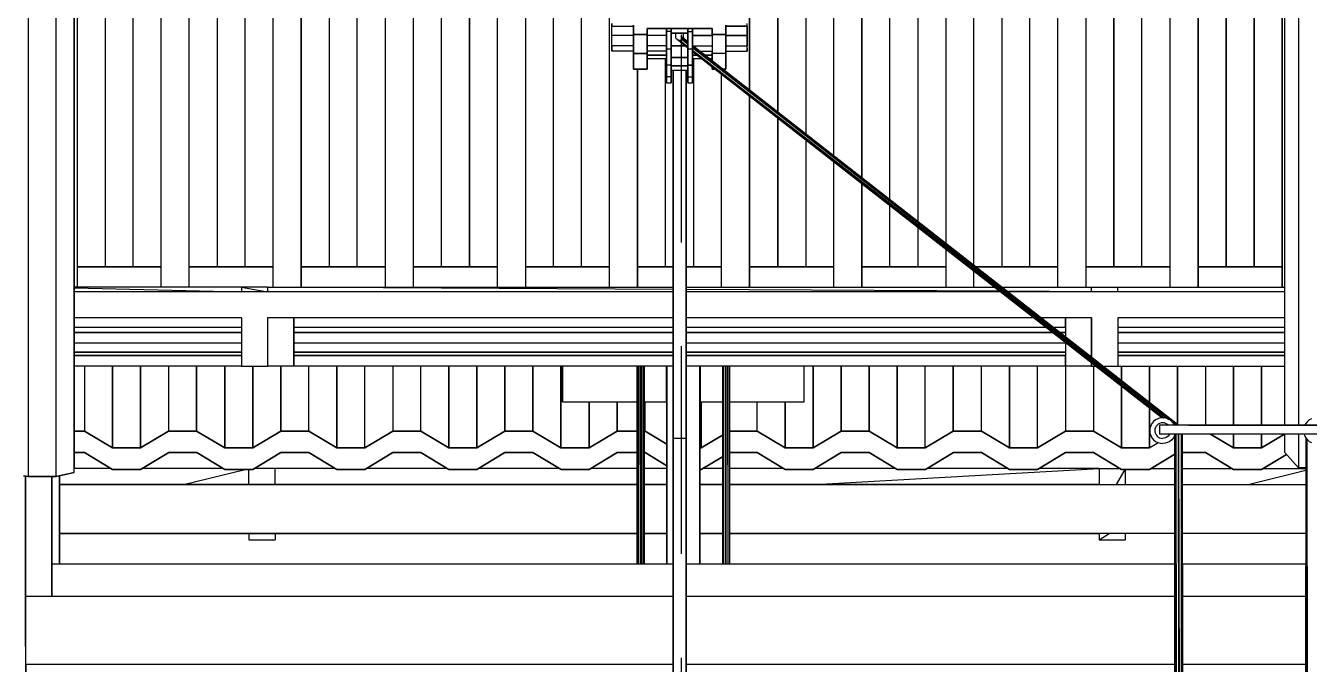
# Model space of a CAD drawing. Extents: x -43 to 90, y 6 to 81.
# Drawn here: x 13.152 to 17.078, y 19.711 to 21.664 of the extents above; entities that cross this region are included whole.
import ezdxf

# ---------------------------------------------------------------- set-up
doc = ezdxf.new("R2010")
doc.units = 0
doc.header["$LTSCALE"] = 0.1
doc.header["$MEASUREMENT"] = 0
doc.linetypes.add('HIDDEN', pattern=[9.525, 6.35, -3.175])
doc.layers.add('cobertura nova', color=4, linetype='CONTINUOUS')
doc.layers.add('hachures cobertura', color=252, linetype='CONTINUOUS')

msp = doc.modelspace()

# ---------------------------------------------------------------- linework, layer by layer
at = {"layer": 'cobertura nova'}
for p, q in [((13.3004, 20.3122), (13.3004, 28.201)), ((13.3004, 28.201), (13.3004, 20.3122)), ((13.3002, 20.2971), (13.3003, 28.1859)), ((17.0015, 24.0776), (17.0015, 20.442)), ((17.045, 24.0292), (17.0449, 20.442)), ((16.9945, 23.3984), (16.9945, 20.8641)), ((14.9449, 21.6621), (14.9449, 21.6707)), ((14.9449, 21.6545), (14.9449, 21.6707)), ((14.9449, 21.6707), (14.9449, 21.6621)), ((14.9449, 21.6337), (14.9449, 21.6621)), ((14.9449, 21.6621), (15.0103, 21.6621)), ((14.9449, 21.6545), (14.9449, 21.6545)), ((14.9449, 21.6229), (14.9449, 21.6545)), ((14.9449, 21.6022), (14.9449, 21.6337)), ((15.0103, 21.6337), (14.9449, 21.6337)), ((15.0103, 21.6654), (15.0103, 21.6554)), ((15.0103, 21.6551), (15.0103, 21.6654)), ((15.0103, 21.6554), (15.0103, 21.637)), ((15.0103, 21.6367), (15.0103, 21.6551)), ((15.0103, 21.637), (15.0521, 21.637)), ((15.0521, 21.6367), (15.0103, 21.6367)), ((15.0103, 21.6367), (15.0103, 21.5788)), ((15.0103, 21.5788), (15.0103, 21.6367)), ((15.0521, 21.6554), (15.1319, 21.6554)), ((15.0521, 21.6551), (15.0521, 21.6554)), ((15.0521, 21.6551), (15.0521, 21.6367)), ((15.0521, 21.637), (15.0521, 21.6551)), ((15.1319, 21.6551), (15.0521, 21.6551)), ((15.0521, 21.6367), (15.0521, 21.5788)), ((15.0521, 21.5788), (15.0521, 21.6367)), ((15.1115, 21.6337), (15.0521, 21.6337)), ((15.1115, 21.6337), (15.1115, 21.6551)), ((15.1115, 21.6551), (15.1115, 21.6461)), ((15.1115, 21.6551), (15.1115, 21.6106)), ((15.1115, 21.6461), (15.1115, 21.6551)), ((15.1259, 21.6461), (15.1115, 21.6461)), ((15.1115, 21.6461), (15.1115, 21.5918)), ((15.1115, 21.5918), (15.1115, 21.6461)), ((15.1115, 21.6022), (15.1115, 21.6337)), ((15.1259, 21.6551), (15.1259, 21.6461)), ((15.1259, 21.6461), (15.1259, 21.6551)), ((15.1259, 21.6461), (15.1259, 21.5918)), ((15.1259, 21.5918), (15.1259, 21.6461)), ((15.1771, 21.6412), (15.1259, 21.6412)), ((15.1259, 21.6412), (15.1771, 21.6412)), ((15.1319, 21.6554), (15.1715, 21.6554)), ((15.1715, 21.6551), (15.1319, 21.6551)), ((15.1406, 21.6253), (15.1406, 21.6412)), ((15.1623, 21.6412), (15.163, 21.6268)), ((15.1631, 21.6412), (15.1631, 21.6268)), ((15.1715, 21.6554), (15.2513, 21.6554)), ((15.2513, 21.6551), (15.1715, 21.6551)), ((15.1771, 21.6551), (15.1771, 21.6461)), ((15.1771, 21.6461), (15.1771, 21.6551)), ((15.1771, 21.6461), (15.1915, 21.6461)), ((15.1771, 21.6461), (15.1771, 21.5918)), ((15.1771, 21.5918), (15.1771, 21.6461)), ((15.1771, 21.6158), (15.1771, 21.6412)), ((15.1915, 21.6461), (15.1915, 21.6551)), ((15.1915, 21.6551), (15.1915, 21.6461)), ((15.1915, 21.5918), (15.1915, 21.6461)), ((15.1915, 21.6461), (15.1915, 21.5918)), ((15.1915, 21.6337), (15.2513, 21.6337)), ((15.2513, 21.6337), (15.1915, 21.6337)), ((15.2513, 21.6551), (15.2513, 21.6554)), ((15.2513, 21.6551), (15.2513, 21.637)), ((15.2513, 21.6367), (15.2513, 21.6551)), ((15.2513, 21.637), (15.2931, 21.637)), ((15.2513, 21.6367), (15.2513, 21.5788)), ((15.2931, 21.6367), (15.2513, 21.6367)), ((15.2931, 21.6554), (15.2931, 21.6654)), ((15.2931, 21.6654), (15.2931, 21.6551)), ((15.3585, 21.6621), (15.2931, 21.6621)), ((15.2931, 21.6621), (15.3585, 21.6621)), ((15.2931, 21.637), (15.2931, 21.6554)), ((15.2931, 21.6551), (15.2931, 21.6367)), ((15.2931, 21.5788), (15.2931, 21.6367)), ((15.2931, 21.6367), (15.2931, 21.5788)), ((15.2931, 21.6337), (15.3585, 21.6337)), ((15.3585, 21.6337), (15.2931, 21.6337)), ((15.3585, 21.6621), (15.3585, 21.6707)), ((15.3585, 21.6337), (15.3585, 21.6621)), ((15.3585, 21.6621), (15.3585, 21.6337)), ((15.3585, 21.6337), (15.3585, 21.6337)), ((15.3585, 21.6022), (15.3585, 21.6337)), ((15.3585, 21.6337), (15.3585, 21.6022)), ((14.9449, 21.6229), (14.9449, 21.6229)), ((14.9449, 21.5946), (14.9449, 21.6229)), ((14.9449, 21.586), (14.9449, 21.6022)), ((15.0103, 21.6022), (14.9449, 21.6022)), ((14.9449, 21.6022), (14.9449, 21.586)), ((14.9449, 21.586), (14.9449, 21.5946)), ((14.9449, 21.5946), (14.9449, 21.5946)), ((14.9449, 21.5946), (14.9449, 21.5946)), ((15.1115, 21.6022), (15.0521, 21.6022)), ((15.1115, 21.6106), (15.1115, 21.6106)), ((15.1115, 21.6106), (15.1115, 21.5593)), ((15.1115, 21.586), (15.1115, 21.6022)), ((15.1115, 21.5946), (15.1115, 21.586)), ((15.1686, 21.602), (15.1259, 21.602)), ((15.1259, 21.602), (15.1686, 21.602)), ((15.1406, 21.6253), (15.1439, 21.6213)), ((15.1771, 21.5954), (15.1439, 21.6213)), ((15.1439, 21.6213), (15.1518, 21.6196)), ((15.1771, 21.5955), (15.1439, 21.6213)), ((15.1518, 21.6196), (15.1598, 21.6213)), ((15.1518, 21.6196), (15.1771, 21.6001)), ((15.1518, 21.6196), (15.1771, 21.5999)), ((15.1631, 21.6253), (15.1598, 21.6293)), ((15.1598, 21.6293), (15.1771, 21.6158)), ((15.1598, 21.6213), (15.1631, 21.6253)), ((15.1598, 21.6213), (15.1771, 21.6079)), ((15.1771, 21.6078), (15.1598, 21.6213)), ((15.1631, 21.6253), (15.1771, 21.6144)), ((15.1631, 21.6253), (15.1771, 21.6144)), ((15.1915, 21.6045), (16.6791, 20.442)), ((15.1915, 21.6031), (16.6791, 20.442)), ((15.1915, 21.6031), (16.6782, 20.442)), ((15.1915, 21.5967), (16.6782, 20.442)), ((16.6489, 20.4591), (15.1915, 21.5965)), ((15.1945, 21.6022), (15.2513, 21.6022)), ((15.2931, 21.6022), (15.3585, 21.6022)), ((15.3585, 21.586), (15.3585, 21.6022)), ((15.3585, 21.5946), (15.3585, 21.586)), ((15.0103, 21.586), (14.9449, 21.586)), ((15.0103, 21.5622), (15.0103, 21.586)), ((15.0103, 21.5305), (15.0103, 21.586)), ((15.0521, 21.5788), (15.0103, 21.5788)), ((15.0103, 21.5788), (15.0103, 21.5434)), ((15.0103, 21.5788), (15.0521, 21.5788)), ((15.0103, 21.5788), (15.0103, 21.5788)), ((15.0103, 21.5434), (15.0103, 21.5788)), ((15.0103, 21.5733), (15.0103, 21.5629)), ((15.0103, 21.5629), (15.0103, 21.5629)), ((15.0103, 21.5622), (15.0103, 21.5622)), ((15.1115, 21.586), (15.0521, 21.586)), ((15.0521, 21.5788), (15.0521, 21.5434)), ((15.0521, 21.5434), (15.0521, 21.5788)), ((15.0521, 21.5788), (15.0521, 21.5788)), ((15.1115, 21.5733), (15.0521, 21.5733)), ((15.0521, 21.5733), (15.1115, 21.5733)), ((15.0521, 21.5629), (15.1115, 21.5629)), ((15.1115, 21.5622), (15.0521, 21.5622)), ((15.1259, 21.5918), (15.1115, 21.5918)), ((15.1115, 21.5918), (15.1115, 21.5425)), ((15.1115, 21.5424), (15.1115, 21.5918)), ((15.1115, 21.5593), (15.1115, 21.586)), ((15.1115, 21.5593), (15.1115, 21.5593)), ((15.1115, 21.5173), (15.1115, 21.5593)), ((15.1115, 21.5593), (15.1115, 21.5425)), ((15.1259, 21.5425), (15.1259, 21.5918)), ((15.1259, 21.5918), (15.1259, 21.5425)), ((15.1259, 21.5663), (15.1771, 21.5663)), ((15.1771, 21.5663), (15.1259, 21.5663)), ((15.1915, 21.5918), (15.1771, 21.5918)), ((15.1771, 21.5918), (15.1771, 21.5425)), ((15.1771, 21.5425), (15.1771, 21.5918)), ((15.1915, 21.5425), (15.1915, 21.5918)), ((15.1915, 21.5918), (15.1915, 21.5425)), ((15.1915, 21.5889), (16.6481, 20.4595)), ((15.1915, 21.5887), (16.6326, 20.4643)), ((16.6324, 20.4643), (15.1915, 21.5843)), ((16.6263, 20.4644), (15.1915, 21.5841)), ((15.2054, 21.5733), (15.1915, 21.5733)), ((15.1915, 21.5733), (15.2054, 21.5733)), ((15.1915, 21.5629), (15.2187, 21.5629)), ((15.2196, 21.5622), (15.1915, 21.5622)), ((15.2152, 21.586), (15.2513, 21.586)), ((15.2513, 21.5733), (15.2314, 21.5733)), ((15.2314, 21.5733), (15.2513, 21.5733)), ((15.2448, 21.5629), (15.2513, 21.5629)), ((15.2513, 21.5622), (15.2456, 21.5622)), ((15.2513, 21.586), (15.2513, 21.5733)), ((15.2513, 21.5578), (15.2513, 21.586)), ((15.2513, 21.5733), (15.2513, 21.586)), ((15.2513, 21.5578), (15.2513, 21.5788)), ((15.2931, 21.5788), (15.2513, 21.5788)), ((15.2513, 21.5788), (15.2513, 21.5578)), ((15.2513, 21.5629), (15.2513, 21.5629)), ((15.2513, 21.5622), (15.2513, 21.5622)), ((15.2931, 21.586), (15.3585, 21.586)), ((15.2931, 21.5434), (15.2931, 21.5788)), ((15.2931, 21.5788), (15.2931, 21.5434)), ((15.2931, 21.5305), (15.2931, 21.5788)), ((15.2931, 21.5622), (15.2931, 21.5788)), ((15.2931, 21.5733), (15.2931, 21.5622)), ((15.0103, 21.5434), (15.0103, 21.5305)), ((15.0103, 21.5305), (15.0103, 21.5434)), ((15.0103, 21.5305), (15.0521, 21.5305)), ((15.0521, 21.5305), (15.0103, 21.5305)), ((15.0231, 20.8641), (15.0231, 21.5305)), ((15.0521, 21.5434), (15.0521, 21.5434)), ((15.0521, 21.5434), (15.0521, 21.5305)), ((15.0521, 21.5305), (15.0521, 21.5434)), ((15.1259, 21.5425), (15.1115, 21.5425)), ((15.1115, 21.5425), (15.1115, 21.5077)), ((15.1115, 21.5077), (15.1115, 21.5424)), ((15.1115, 21.5173), (15.1115, 21.5173)), ((15.1115, 21.4943), (15.1115, 21.5173)), ((15.1259, 21.5077), (15.1259, 21.5425)), ((15.1259, 21.5425), (15.1259, 21.5077)), ((15.1771, 21.5413), (15.1259, 21.5413)), ((15.1259, 21.5413), (15.1771, 21.5413)), ((15.1259, 21.5278), (15.1771, 21.5278)), ((15.1319, 20.4444), (15.1319, 21.5278)), ((15.1319, 21.5278), (15.1319, 20.4022)), ((15.1319, 20.4022), (15.1319, 21.5278)), ((15.1319, 21.5278), (15.1319, 20.4444)), ((15.1714, 21.5278), (15.1714, 20.4022)), ((15.1714, 20.4022), (15.1715, 21.5278)), ((15.1771, 21.5425), (15.1915, 21.5425)), ((15.1915, 21.5425), (15.1771, 21.5425)), ((15.1771, 21.5425), (15.1771, 21.5077)), ((15.1771, 21.5077), (15.1771, 21.5425)), ((15.1771, 21.5278), (15.1771, 21.5413)), ((15.1771, 21.5278), (15.1771, 21.5173)), ((15.1771, 21.5173), (15.1771, 21.5278)), ((15.1771, 21.5173), (15.1771, 21.4943)), ((15.1771, 21.5173), (15.1771, 21.5173)), ((15.1771, 21.4943), (15.1771, 21.5173)), ((15.1771, 21.5173), (15.1771, 21.5173)), ((15.1915, 21.5425), (15.1915, 21.5425)), ((15.1915, 21.5077), (15.1915, 21.5425)), ((15.1915, 21.5425), (15.1915, 21.5077)), ((15.2513, 21.5305), (15.2513, 21.5375)), ((15.2513, 21.5375), (15.2513, 21.5305)), ((15.2602, 21.5305), (15.2513, 21.5305)), ((15.2513, 21.5305), (15.2602, 21.5305)), ((15.2931, 21.5305), (15.2862, 21.5305)), ((15.2862, 21.5305), (15.2931, 21.5305)), ((15.2931, 21.5305), (15.2931, 21.5434)), ((15.2931, 21.5434), (15.2931, 21.5305)), ((15.1259, 21.5077), (15.1115, 21.5077)), ((15.1115, 21.5077), (15.1115, 21.4891)), ((15.1115, 21.4891), (15.1115, 21.5077)), ((15.1115, 21.4891), (15.1115, 21.4943)), ((15.1115, 21.4891), (15.1259, 21.4891)), ((15.1259, 21.4891), (15.1259, 21.5077)), ((15.1259, 21.5077), (15.1259, 21.4891)), ((15.1771, 21.5077), (15.1915, 21.5077)), ((15.1771, 21.5077), (15.1771, 21.4891)), ((15.1771, 21.4891), (15.1771, 21.5077)), ((15.1771, 21.4943), (15.1771, 21.4943)), ((15.1771, 21.4891), (15.1771, 21.4943)), ((15.1771, 21.4943), (15.1771, 21.4891)), ((15.1771, 21.4943), (15.1771, 21.4943)), ((15.1771, 21.4891), (15.1915, 21.4891)), ((15.1915, 21.4891), (15.1915, 21.5077)), ((15.1915, 21.5077), (15.1915, 21.4891)), ((13.5659, 20.9258), (13.3088, 20.9258)), ((13.3088, 20.9258), (13.5659, 20.9258)), ((13.9088, 20.9258), (13.6517, 20.9258)), ((13.6517, 20.9258), (13.9088, 20.9258)), ((14.2517, 20.9258), (13.9945, 20.9258)), ((13.9945, 20.9258), (14.2517, 20.9258)), ((14.5945, 20.9258), (14.3374, 20.9258)), ((14.3374, 20.9258), (14.5945, 20.9258)), ((14.9374, 20.9258), (14.6802, 20.9258)), ((14.6802, 20.9258), (14.9374, 20.9258)), ((15.1319, 20.9258), (15.0231, 20.9258)), ((15.0231, 20.9258), (15.1319, 20.9258)), ((15.2802, 20.9258), (15.1715, 20.9258)), ((15.1715, 20.9258), (15.2802, 20.9258)), ((15.6231, 20.9258), (15.3659, 20.9258)), ((15.3659, 20.9258), (15.6231, 20.9258)), ((15.9659, 20.9258), (15.7088, 20.9258)), ((15.7088, 20.9258), (15.9659, 20.9258)), ((16.3088, 20.9258), (16.0601, 20.9258)), ((16.0601, 20.9258), (16.3088, 20.9258)), ((16.6517, 20.9258), (16.3945, 20.9258)), ((16.3945, 20.9258), (16.6517, 20.9258)), ((16.9945, 20.9258), (16.7374, 20.9258)), ((16.7374, 20.9258), (16.9945, 20.9258)), ((13.8117, 20.8641), (13.3004, 20.8641)), ((13.3004, 20.8624), (13.8117, 20.8501)), ((13.8117, 20.8501), (13.3004, 20.8501)), ((13.8117, 20.8641), (13.8117, 20.8501)), ((13.8117, 20.8641), (13.8917, 20.8501)), ((13.8917, 20.8641), (13.8117, 20.8641)), ((13.8917, 20.8501), (13.8117, 20.8501)), ((13.8917, 20.8641), (13.8917, 20.8501)), ((15.1319, 20.8572), (13.8917, 20.8641)), ((13.8917, 20.8641), (15.1319, 20.8641)), ((15.1319, 20.8501), (13.8917, 20.8501)), ((16.132, 20.8501), (15.1714, 20.8501)), ((15.1714, 20.8641), (16.1141, 20.8641)), ((16.13, 20.8517), (15.1714, 20.857)), ((16.139, 20.8641), (16.4117, 20.8641)), ((16.4117, 20.8501), (16.1551, 20.8515)), ((16.4117, 20.8501), (16.1569, 20.8501)), ((16.4117, 20.8641), (16.4917, 20.8641)), ((16.4117, 20.8501), (16.4117, 20.8641)), ((16.4917, 20.8501), (16.4117, 20.8501)), ((16.4917, 20.8501), (16.4917, 20.8641)), ((16.4917, 20.8641), (17.0015, 20.8641)), ((17.0015, 20.8501), (16.4917, 20.8501)), ((13.8117, 20.7705), (13.3004, 20.7705)), ((13.8117, 20.7705), (13.8117, 20.6211)), ((15.1319, 20.7705), (13.8917, 20.7705)), ((13.8917, 20.7705), (13.8917, 20.6211)), ((13.9716, 20.7705), (13.9716, 20.6228)), ((13.9716, 20.6228), (13.9716, 20.7705)), ((16.2341, 20.7705), (15.1714, 20.7705)), ((16.4117, 20.7705), (16.2588, 20.7705)), ((16.3316, 20.7403), (16.3316, 20.7705)), ((16.3317, 20.7705), (16.3317, 20.7135)), ((16.3317, 20.7705), (16.3317, 20.7403)), ((16.4116, 20.7705), (16.4116, 20.651)), ((16.4117, 20.651), (16.4117, 20.7705)), ((16.4117, 20.7705), (16.4117, 20.651)), ((17.0015, 20.7705), (16.4917, 20.7705)), ((16.4917, 20.7705), (16.4917, 20.6211)), ((13.8117, 20.7403), (13.3004, 20.7403)), ((15.1319, 20.7403), (13.9716, 20.7403)), ((16.2727, 20.7403), (15.1714, 20.7403)), ((16.3317, 20.7403), (16.2974, 20.7403)), ((16.4117, 20.7403), (16.4117, 20.7403)), ((17.0015, 20.7403), (16.4917, 20.7403)), ((13.3004, 20.725), (13.8117, 20.725)), ((13.8117, 20.725), (13.3004, 20.725)), ((13.3004, 20.6938), (13.8117, 20.6938)), ((13.9716, 20.725), (15.1319, 20.725)), ((15.1319, 20.725), (13.9716, 20.725)), ((13.9716, 20.6938), (15.1319, 20.6938)), ((15.1714, 20.725), (16.2923, 20.725)), ((16.2923, 20.725), (15.1714, 20.725)), ((15.1714, 20.6938), (16.3317, 20.6938)), ((16.3169, 20.725), (16.3317, 20.725)), ((16.3317, 20.725), (16.3169, 20.725)), ((16.3317, 20.6943), (16.3317, 20.6228)), ((16.4117, 20.725), (16.4117, 20.725)), ((16.4117, 20.725), (16.4117, 20.725)), ((16.4117, 20.6938), (16.4117, 20.6938)), ((16.4917, 20.725), (17.0015, 20.725)), ((17.0015, 20.725), (16.4917, 20.725)), ((16.4917, 20.6938), (17.0015, 20.6938)), ((13.8117, 20.6649), (13.3004, 20.6649)), ((13.3004, 20.6649), (13.8117, 20.6649)), ((13.8117, 20.6553), (13.3004, 20.6553)), ((13.3004, 20.6553), (13.8117, 20.6553)), ((15.1319, 20.6649), (13.9716, 20.6649)), ((13.9716, 20.6649), (15.1319, 20.6649)), ((15.1319, 20.6553), (13.9716, 20.6553)), ((13.9716, 20.6553), (15.1319, 20.6553)), ((16.3317, 20.6649), (15.1714, 20.6649)), ((15.1714, 20.6649), (16.3317, 20.6649)), ((16.3317, 20.6553), (15.1714, 20.6553)), ((15.1714, 20.6553), (16.3317, 20.6553)), ((16.3316, 20.6228), (16.3316, 20.6553)), ((16.3317, 20.6553), (16.3317, 20.6228)), ((16.4117, 20.6649), (16.4117, 20.6649)), ((16.4117, 20.6649), (16.4117, 20.6649)), ((16.4117, 20.6553), (16.4117, 20.6553)), ((16.4117, 20.6553), (16.4117, 20.6553)), ((17.0015, 20.6649), (16.4917, 20.6649)), ((16.4917, 20.6649), (17.0015, 20.6649)), ((17.0015, 20.6553), (16.4917, 20.6553)), ((16.4917, 20.6553), (17.0015, 20.6553)), ((13.8117, 20.6228), (13.3004, 20.6228)), ((13.8917, 20.6211), (13.8117, 20.6211)), ((13.9716, 20.6228), (13.8917, 20.6228)), ((15.1319, 20.6228), (13.9716, 20.6228)), ((14.7932, 20.6228), (14.7932, 20.5132)), ((14.7932, 20.5132), (14.7932, 20.6228)), ((14.7932, 20.6228), (14.7932, 20.5132)), ((15.0212, 20.6228), (15.0212, 20.0168)), ((15.0223, 20.0168), (15.0225, 20.6228)), ((15.0245, 20.6228), (15.0245, 20.0168)), ((15.0271, 20.0168), (15.0277, 20.6228)), ((15.0324, 20.6228), (15.0324, 20.0168)), ((15.0351, 20.0168), (15.0356, 20.6228)), ((15.0404, 20.0168), (15.0404, 20.6228)), ((15.0415, 20.0168), (15.0417, 20.6228)), ((15.0437, 20.6228), (15.0437, 20.0168)), ((15.1112, 20.5132), (15.1112, 20.6228)), ((15.1112, 20.5132), (15.1112, 20.6228)), ((15.1131, 20.0168), (15.1131, 20.6228)), ((15.1131, 20.6228), (15.1131, 20.0168)), ((15.1131, 20.6228), (15.1131, 20.0168)), ((16.3316, 20.6228), (15.1714, 20.6228)), ((15.2131, 20.0168), (15.2131, 20.6228)), ((15.2131, 20.6228), (15.2131, 20.0168)), ((15.215, 20.6228), (15.215, 20.5132)), ((15.215, 20.6228), (15.215, 20.5132)), ((15.215, 20.5132), (15.215, 20.6228)), ((15.2826, 20.6228), (15.2826, 20.0168)), ((15.2826, 20.6228), (15.2826, 20.0168)), ((15.286, 20.0168), (15.286, 20.6228)), ((15.2906, 20.6228), (15.2912, 20.0168)), ((15.2939, 20.0168), (15.2939, 20.6228)), ((15.2939, 20.0168), (15.2939, 20.6228)), ((15.2986, 20.6228), (15.2992, 20.0168)), ((15.2994, 20.6228), (15.2994, 20.0168)), ((15.3051, 20.0168), (15.3051, 20.6228)), ((15.3051, 20.0168), (15.3051, 20.6228)), ((15.5331, 20.5132), (15.5331, 20.6228)), ((16.3316, 20.6228), (16.3317, 20.6228)), ((16.3317, 20.6228), (16.3316, 20.6228)), ((16.3317, 20.6228), (16.3316, 20.6228)), ((16.4117, 20.6228), (16.3317, 20.6228)), ((16.4116, 20.6319), (16.4116, 20.6228)), ((16.4117, 20.6228), (16.4117, 20.6319)), ((16.4117, 20.6319), (16.4117, 20.6211)), ((16.4117, 20.6228), (16.4117, 20.6228)), ((16.4254, 20.6211), (16.4117, 20.6211)), ((16.4917, 20.6211), (16.4499, 20.6211)), ((16.4917, 20.6228), (17.0015, 20.6228)), ((16.5032, 20.5795), (16.5032, 20.6228)), ((14.7932, 20.5132), (14.7932, 20.5132)), ((14.7932, 20.5132), (15.0212, 20.5132)), ((14.7932, 20.5132), (14.7932, 20.5132)), ((14.9603, 20.5132), (14.9603, 20.4241)), ((15.0437, 20.5132), (15.1112, 20.5132)), ((15.0461, 20.4241), (15.0461, 20.5132)), ((15.215, 20.5132), (15.2826, 20.5132)), ((15.215, 20.5132), (15.215, 20.5132)), ((15.215, 20.5132), (15.215, 20.5132)), ((15.2175, 20.5132), (15.2175, 20.3726)), ((15.3051, 20.5132), (15.5331, 20.5132)), ((16.5889, 20.4935), (16.5889, 20.3726)), ((16.6072, 20.458), (16.6012, 20.4531)), ((16.614, 20.4616), (16.6072, 20.458)), ((16.6214, 20.4639), (16.614, 20.4616)), ((16.6291, 20.4646), (16.6214, 20.4639)), ((16.6368, 20.4639), (16.6291, 20.4646)), ((16.6442, 20.4616), (16.6368, 20.4639)), ((16.651, 20.458), (16.6442, 20.4616)), ((16.657, 20.4531), (16.651, 20.458)), ((17.0777, 20.458), (17.0717, 20.4531)), ((17.0845, 20.4616), (17.0777, 20.458)), ((13.3004, 20.4241), (13.3318, 20.4241)), ((13.3318, 20.4241), (13.3004, 20.4241)), ((13.3318, 20.4241), (13.4175, 20.3726)), ((13.4175, 20.3726), (13.3318, 20.4241)), ((13.3319, 20.424), (13.3319, 20.424)), ((13.3319, 20.424), (13.3319, 20.424)), ((13.5889, 20.4241), (13.5032, 20.3726)), ((13.5032, 20.3726), (13.5889, 20.4241)), ((13.6746, 20.4241), (13.5889, 20.4241)), ((13.5889, 20.4241), (13.6746, 20.4241)), ((13.589, 20.4241), (13.589, 20.4241)), ((13.589, 20.4241), (13.589, 20.4241)), ((13.7603, 20.3726), (13.6746, 20.4241)), ((13.6746, 20.4241), (13.7603, 20.3726)), ((13.6747, 20.424), (13.6747, 20.424)), ((13.6747, 20.424), (13.6747, 20.424)), ((13.9318, 20.4241), (13.8461, 20.3726)), ((13.8461, 20.3726), (13.9318, 20.4241)), ((13.9318, 20.4241), (14.0175, 20.4241)), ((14.0175, 20.4241), (13.9318, 20.4241)), ((13.9319, 20.4241), (13.9319, 20.4241)), ((13.9319, 20.4241), (13.9319, 20.4241)), ((14.0175, 20.4241), (14.1032, 20.3726)), ((14.1032, 20.3726), (14.0175, 20.4241)), ((14.0176, 20.424), (14.0176, 20.424)), ((14.0176, 20.424), (14.0176, 20.424)), ((14.1889, 20.3726), (14.2746, 20.4241)), ((14.2746, 20.4241), (14.1889, 20.3726)), ((14.2746, 20.4241), (14.3603, 20.4241)), ((14.3603, 20.4241), (14.2746, 20.4241)), ((14.2747, 20.4241), (14.2747, 20.4241)), ((14.2747, 20.4241), (14.2747, 20.4241)), ((14.3603, 20.4241), (14.4461, 20.3726)), ((14.4461, 20.3726), (14.3603, 20.4241)), ((14.3605, 20.424), (14.3605, 20.424)), ((14.6175, 20.4241), (14.5318, 20.3726)), ((14.5318, 20.3726), (14.6175, 20.4241)), ((14.7032, 20.4241), (14.6175, 20.4241)), ((14.6175, 20.4241), (14.7032, 20.4241)), ((14.6176, 20.4241), (14.6176, 20.4241)), ((14.6176, 20.4241), (14.6176, 20.4241)), ((14.7889, 20.3726), (14.7032, 20.4241)), ((14.7032, 20.4241), (14.7889, 20.3726)), ((14.7033, 20.424), (14.7033, 20.424)), ((14.7033, 20.424), (14.7033, 20.424)), ((14.9603, 20.4241), (14.8746, 20.3726)), ((14.8746, 20.3726), (14.9603, 20.4241)), ((14.9603, 20.4241), (15.0212, 20.4241)), ((15.0212, 20.4241), (14.9603, 20.4241)), ((14.9605, 20.4241), (14.9605, 20.4241)), ((14.9605, 20.4241), (14.9605, 20.4241)), ((15.0437, 20.4241), (15.0461, 20.4241)), ((15.0461, 20.4241), (15.0437, 20.4241)), ((15.0461, 20.4241), (15.1131, 20.3838)), ((15.1131, 20.3838), (15.0461, 20.4241)), ((15.0462, 20.424), (15.0462, 20.424)), ((15.0462, 20.424), (15.0462, 20.424)), ((15.1319, 20.419), (15.1319, 20.4444)), ((15.1319, 20.4444), (15.1319, 20.419)), ((15.1319, 19.9195), (15.1319, 20.419)), ((15.1319, 20.419), (15.1319, 20.3768)), ((15.3051, 20.4241), (15.3889, 20.4241)), ((15.3889, 20.4241), (15.3051, 20.4241)), ((15.3889, 20.4241), (15.4746, 20.3726)), ((15.4746, 20.3726), (15.3889, 20.4241)), ((15.389, 20.424), (15.389, 20.424)), ((15.389, 20.424), (15.389, 20.424)), ((15.6461, 20.4241), (15.5603, 20.3726)), ((15.5603, 20.3726), (15.6461, 20.4241)), ((15.7318, 20.4241), (15.6461, 20.4241)), ((15.6461, 20.4241), (15.7318, 20.4241)), ((15.6462, 20.4241), (15.6462, 20.4241)), ((15.6462, 20.4241), (15.6462, 20.4241)), ((15.8175, 20.3726), (15.7318, 20.4241)), ((15.7318, 20.4241), (15.8175, 20.3726)), ((15.7319, 20.424), (15.7319, 20.424)), ((15.7319, 20.424), (15.7319, 20.424)), ((15.9032, 20.3726), (15.9889, 20.4241)), ((15.9889, 20.4241), (15.9032, 20.3726)), ((15.9889, 20.4241), (16.0746, 20.4241)), ((16.0746, 20.4241), (15.9889, 20.4241)), ((15.989, 20.4241), (15.989, 20.4241)), ((15.989, 20.4241), (15.989, 20.4241)), ((16.0746, 20.4241), (16.1603, 20.3726)), ((16.1603, 20.3726), (16.0746, 20.4241)), ((16.0747, 20.424), (16.0747, 20.424)), ((16.0747, 20.424), (16.0747, 20.424)), ((16.2461, 20.3726), (16.3318, 20.4241)), ((16.3318, 20.4241), (16.2461, 20.3726)), ((16.3318, 20.4241), (16.4175, 20.4241)), ((16.4175, 20.4241), (16.3318, 20.4241)), ((16.3319, 20.4241), (16.3319, 20.4241)), ((16.3319, 20.4241), (16.3319, 20.4241)), ((16.4175, 20.4241), (16.5032, 20.3726)), ((16.5032, 20.3726), (16.4175, 20.4241)), ((16.4176, 20.424), (16.4176, 20.424)), ((16.4176, 20.424), (16.4176, 20.424)), ((16.5904, 20.4329), (16.5897, 20.4252)), ((16.5897, 20.4252), (16.5904, 20.4175)), ((16.5927, 20.4403), (16.5904, 20.4329)), ((16.5904, 20.4175), (16.5927, 20.4101)), ((16.5963, 20.4471), (16.5927, 20.4403)), ((16.6012, 20.4531), (16.5963, 20.4471)), ((16.6056, 20.4299), (16.6051, 20.4252)), ((16.6051, 20.4252), (16.6056, 20.4205)), ((16.6069, 20.4344), (16.6056, 20.4299)), ((16.6056, 20.4205), (16.6069, 20.416)), ((16.6091, 20.4385), (16.6069, 20.4344)), ((16.6069, 20.416), (16.6091, 20.4119)), ((16.6121, 20.4422), (16.6091, 20.4385)), ((16.6158, 20.4452), (16.6121, 20.4422)), ((16.6199, 20.4474), (16.6158, 20.4452)), ((16.6244, 20.4487), (16.6199, 20.4474)), ((16.6199, 20.442), (16.6199, 20.4149)), ((17.0324, 20.442), (16.6199, 20.442)), ((16.6965, 20.442), (16.6199, 20.442)), ((16.6291, 20.4492), (16.6244, 20.4487)), ((16.6338, 20.4487), (16.6291, 20.4492)), ((16.6383, 20.4474), (16.6338, 20.4487)), ((16.6424, 20.4452), (16.6383, 20.4474)), ((16.646, 20.4422), (16.6424, 20.4452)), ((16.6462, 20.442), (16.646, 20.4422)), ((16.657, 20.4531), (16.6619, 20.4471)), ((16.6708, 20.442), (16.6576, 20.4523)), ((16.6579, 20.4519), (16.6707, 20.442)), ((16.6619, 20.4471), (16.6646, 20.442)), ((16.7082, 20.442), (17.0324, 20.442)), ((17.0426, 20.442), (17.0324, 20.442)), ((17.0324, 20.442), (17.0426, 20.442)), ((17.1193, 20.442), (17.0426, 20.442)), ((17.0426, 20.442), (17.1193, 20.442)), ((17.0668, 20.4471), (17.0641, 20.442)), ((17.0717, 20.4531), (17.0668, 20.4471)), ((15.1319, 20.4022), (15.1714, 20.4022)), ((15.1319, 20.4022), (15.1319, 18.5206)), ((15.1319, 18.5206), (15.1319, 20.4022)), ((15.1319, 20.3768), (15.1319, 19.8187)), ((15.1319, 20.3768), (15.1319, 20.3768)), ((15.1319, 18.5628), (15.1319, 20.3768)), ((15.1319, 20.3768), (15.1319, 20.3126)), ((15.1714, 20.4022), (15.1714, 18.5206)), ((15.1714, 18.5206), (15.1714, 20.4022)), ((15.2175, 20.3726), (15.2826, 20.4118)), ((15.2826, 20.4117), (15.2175, 20.3726)), ((16.6153, 20.3884), (16.5889, 20.3726)), ((16.5889, 20.3726), (16.6152, 20.3884)), ((16.5927, 20.4101), (16.5963, 20.4033)), ((16.5963, 20.4033), (16.6012, 20.3973)), ((16.6012, 20.3973), (16.6072, 20.3924)), ((16.6072, 20.3924), (16.614, 20.3888)), ((16.6091, 20.4119), (16.6121, 20.4083)), ((16.6121, 20.4083), (16.6158, 20.4053)), ((16.614, 20.3888), (16.6214, 20.3866)), ((16.6158, 20.4053), (16.6199, 20.4031)), ((17.1193, 20.4149), (16.6199, 20.4149)), ((16.6199, 20.4031), (16.6244, 20.4017)), ((16.6214, 20.3866), (16.6291, 20.3858)), ((16.6244, 20.4017), (16.6291, 20.4012)), ((16.6338, 20.4017), (16.6291, 20.4012)), ((16.6368, 20.3866), (16.6291, 20.3858)), ((16.6383, 20.4031), (16.6338, 20.4017)), ((16.6442, 20.3888), (16.6368, 20.3866)), ((16.6424, 20.4053), (16.6383, 20.4031)), ((16.646, 20.4083), (16.6424, 20.4053)), ((16.651, 20.3924), (16.6442, 20.3888)), ((16.649, 20.4119), (16.646, 20.4083)), ((16.6506, 20.4149), (16.649, 20.4119)), ((16.657, 20.3973), (16.651, 20.3924)), ((16.6619, 20.4033), (16.657, 20.3973)), ((16.6655, 20.4101), (16.6619, 20.4033)), ((16.667, 20.4149), (16.6655, 20.4101)), ((16.6675, 15.5285), (16.6667, 20.4142)), ((16.6707, 15.5285), (16.6668, 20.4143)), ((16.6708, 15.5285), (16.67, 20.4149)), ((16.6784, 15.5285), (16.6701, 20.4149)), ((16.6788, 15.5285), (16.678, 20.4149)), ((16.678, 20.4149), (16.6864, 15.5285)), ((16.6859, 20.4149), (16.6899, 15.5285)), ((16.6859, 20.4149), (16.6867, 15.5285)), ((16.6892, 20.4149), (16.69, 15.5285)), ((16.7756, 20.4149), (16.8461, 20.3726)), ((16.8461, 20.3726), (16.7756, 20.4149)), ((17.0015, 20.4145), (16.9318, 20.3726)), ((16.9318, 20.3726), (17.0015, 20.4145)), ((17.0015, 20.4149), (17.0015, 20.3598)), ((17.0449, 20.4149), (17.0449, 20.3113)), ((17.0617, 20.4149), (17.0632, 20.4101)), ((17.0632, 20.4101), (17.0668, 20.4033)), ((17.0665, 15.5285), (17.0676, 20.4024)), ((17.0668, 20.4033), (17.0717, 20.3973)), ((17.0676, 20.4024), (17.0697, 15.5285)), ((17.0698, 15.5285), (17.0709, 20.3984)), ((17.0774, 15.5285), (17.0709, 20.3983)), ((17.0717, 20.3973), (17.0777, 20.3924)), ((17.0777, 20.3924), (17.0845, 20.3888)), ((13.3004, 20.3581), (13.3319, 20.3581)), ((13.3319, 20.3581), (13.3004, 20.3581)), ((13.3319, 20.3581), (13.4176, 20.3066)), ((13.4176, 20.3066), (13.3319, 20.3581)), ((13.5032, 20.3726), (13.4175, 20.3726)), ((13.4175, 20.3726), (13.5032, 20.3726)), ((13.4176, 20.3726), (13.4176, 20.3726)), ((13.4176, 20.3726), (13.4176, 20.3726)), ((13.5033, 20.3727), (13.5033, 20.3727)), ((13.5033, 20.3727), (13.5033, 20.3727)), ((13.5033, 20.3066), (13.589, 20.3581)), ((13.589, 20.3581), (13.5033, 20.3066)), ((13.589, 20.3581), (13.6747, 20.3581)), ((13.6747, 20.3581), (13.589, 20.3581)), ((13.6747, 20.3581), (13.7605, 20.3066)), ((13.7605, 20.3066), (13.6747, 20.3581)), ((13.8461, 20.3726), (13.7603, 20.3726)), ((13.7603, 20.3726), (13.8461, 20.3726)), ((13.7605, 20.3726), (13.7605, 20.3726)), ((13.7605, 20.3726), (13.7605, 20.3726)), ((13.8462, 20.3727), (13.8462, 20.3727)), ((13.9319, 20.3581), (13.8462, 20.3066)), ((13.8462, 20.3066), (13.9319, 20.3581)), ((13.9319, 20.3581), (14.0176, 20.3581)), ((14.0176, 20.3581), (13.9319, 20.3581)), ((14.0176, 20.3581), (14.1033, 20.3066)), ((14.1033, 20.3066), (14.0176, 20.3581)), ((14.1032, 20.3726), (14.1889, 20.3726)), ((14.1889, 20.3726), (14.1032, 20.3726)), ((14.1033, 20.3726), (14.1033, 20.3726)), ((14.189, 20.3727), (14.189, 20.3727)), ((14.189, 20.3727), (14.189, 20.3727)), ((14.189, 20.3066), (14.2747, 20.3581)), ((14.2747, 20.3581), (14.189, 20.3066)), ((14.3605, 20.3581), (14.2747, 20.3581)), ((14.2747, 20.3581), (14.3605, 20.3581)), ((14.4462, 20.3066), (14.3605, 20.3581)), ((14.3605, 20.3581), (14.4462, 20.3066)), ((14.5318, 20.3726), (14.4461, 20.3726)), ((14.4461, 20.3726), (14.5318, 20.3726)), ((14.4462, 20.3726), (14.4462, 20.3726)), ((14.5319, 20.3727), (14.5319, 20.3727)), ((14.6176, 20.3581), (14.5319, 20.3066)), ((14.5319, 20.3066), (14.6176, 20.3581)), ((14.6176, 20.3581), (14.7033, 20.3581)), ((14.7033, 20.3581), (14.6176, 20.3581)), ((14.7033, 20.3581), (14.789, 20.3066)), ((14.789, 20.3066), (14.7033, 20.3581)), ((14.8746, 20.3726), (14.7889, 20.3726)), ((14.7889, 20.3726), (14.8746, 20.3726)), ((14.789, 20.3726), (14.789, 20.3726)), ((14.789, 20.3726), (14.789, 20.3726)), ((14.8747, 20.3727), (14.8747, 20.3727)), ((14.8747, 20.3727), (14.8747, 20.3727)), ((14.8747, 20.3066), (14.9605, 20.3581)), ((14.9605, 20.3581), (14.8747, 20.3066)), ((14.9605, 20.3581), (15.0212, 20.3581)), ((15.0212, 20.3581), (14.9605, 20.3581)), ((15.0437, 20.3581), (15.0462, 20.3581)), ((15.0462, 20.3581), (15.0437, 20.3581)), ((15.0462, 20.3581), (15.1131, 20.3178)), ((15.1131, 20.3178), (15.0462, 20.3581)), ((15.2175, 20.3726), (15.2131, 20.3726)), ((15.2131, 20.3726), (15.2175, 20.3726)), ((15.2176, 20.3727), (15.2176, 20.3727)), ((15.2826, 20.3456), (15.2176, 20.3066)), ((15.2176, 20.3066), (15.2826, 20.3456)), ((15.3051, 20.3581), (15.389, 20.3581)), ((15.389, 20.3581), (15.3051, 20.3581)), ((15.389, 20.3581), (15.4747, 20.3066)), ((15.4747, 20.3066), (15.389, 20.3581)), ((15.5603, 20.3726), (15.4746, 20.3726)), ((15.4746, 20.3726), (15.5603, 20.3726)), ((15.4747, 20.3726), (15.4747, 20.3726)), ((15.4747, 20.3726), (15.4747, 20.3726)), ((15.5605, 20.3727), (15.5605, 20.3727)), ((15.5605, 20.3727), (15.5605, 20.3727)), ((15.5605, 20.3066), (15.6462, 20.3581)), ((15.6462, 20.3581), (15.5605, 20.3066)), ((15.6462, 20.3581), (15.7319, 20.3581)), ((15.7319, 20.3581), (15.6462, 20.3581)), ((15.7319, 20.3581), (15.8176, 20.3066)), ((15.8176, 20.3066), (15.7319, 20.3581)), ((15.8175, 20.3726), (15.9032, 20.3726)), ((15.9032, 20.3726), (15.8175, 20.3726)), ((15.8176, 20.3726), (15.8176, 20.3726)), ((15.8176, 20.3726), (15.8176, 20.3726)), ((15.9033, 20.3727), (15.9033, 20.3727)), ((15.9033, 20.3727), (15.9033, 20.3727)), ((15.9033, 20.3066), (15.989, 20.3581)), ((15.989, 20.3581), (15.9033, 20.3066)), ((15.989, 20.3581), (16.0747, 20.3581)), ((16.0747, 20.3581), (15.989, 20.3581)), ((16.0747, 20.3581), (16.1605, 20.3066)), ((16.1605, 20.3066), (16.0747, 20.3581)), ((16.1603, 20.3726), (16.2461, 20.3726)), ((16.2461, 20.3726), (16.1603, 20.3726)), ((16.1605, 20.3726), (16.1605, 20.3726)), ((16.1605, 20.3726), (16.1605, 20.3726)), ((16.2462, 20.3727), (16.2462, 20.3727)), ((16.2462, 20.3727), (16.2462, 20.3727)), ((16.2462, 20.3066), (16.3319, 20.3581)), ((16.3319, 20.3581), (16.2462, 20.3066)), ((16.3319, 20.3581), (16.4176, 20.3581)), ((16.4176, 20.3581), (16.3319, 20.3581)), ((16.4176, 20.3581), (16.5033, 20.3066)), ((16.5033, 20.3066), (16.4176, 20.3581)), ((16.5889, 20.3726), (16.5032, 20.3726)), ((16.5032, 20.3726), (16.5889, 20.3726)), ((16.5033, 20.3726), (16.5033, 20.3726)), ((16.589, 20.3727), (16.589, 20.3727)), ((16.589, 20.3727), (16.589, 20.3727)), ((16.589, 20.3066), (16.6668, 20.3533)), ((16.6668, 20.3533), (16.589, 20.3066)), ((16.6892, 20.3581), (16.7605, 20.3581)), ((16.7605, 20.3581), (16.6892, 20.3581)), ((16.7605, 20.3581), (16.8462, 20.3066)), ((16.8462, 20.3066), (16.7605, 20.3581)), ((16.9318, 20.3726), (16.8461, 20.3726)), ((16.8461, 20.3726), (16.9318, 20.3726)), ((16.8462, 20.3726), (16.8462, 20.3726)), ((16.8462, 20.3726), (16.8462, 20.3726)), ((16.9319, 20.3727), (16.9319, 20.3727)), ((16.9319, 20.3727), (16.9319, 20.3727)), ((17.0081, 20.3524), (16.9319, 20.3066)), ((16.9319, 20.3066), (17.0081, 20.3523)), ((17.0015, 20.3597), (17.0015, 20.3598)), ((17.0015, 20.3598), (17.0449, 20.3113)), ((17.0449, 20.3113), (17.0015, 20.3597)), ((13.3002, 20.2971), (13.3004, 20.3122)), ((13.4127, 20.3095), (13.3003, 20.3095)), ((13.4176, 20.3066), (13.5033, 20.3066)), ((13.5033, 20.3066), (13.4176, 20.3066)), ((13.7555, 20.3095), (13.5082, 20.3095)), ((13.6345, 20.2607), (13.8225, 20.3066)), ((13.8462, 20.3066), (13.7605, 20.3066)), ((13.7605, 20.3066), (13.8462, 20.3066)), ((13.8346, 20.2607), (13.8346, 20.3066)), ((13.9146, 20.3095), (13.8511, 20.3095)), ((14.0984, 20.3095), (13.9146, 20.3095)), ((13.9146, 20.2607), (13.9146, 20.3095)), ((14.1033, 20.3066), (14.189, 20.3066)), ((14.189, 20.3066), (14.1033, 20.3066)), ((14.4413, 20.3095), (14.194, 20.3095)), ((14.5319, 20.3066), (14.4462, 20.3066)), ((14.4462, 20.3066), (14.5319, 20.3066)), ((14.7841, 20.3095), (14.5368, 20.3095)), ((14.789, 20.3066), (14.8747, 20.3066)), ((14.8747, 20.3066), (14.789, 20.3066)), ((15.0212, 20.3095), (14.8797, 20.3095)), ((15.1131, 20.3095), (15.0437, 20.3095)), ((15.2176, 20.3066), (15.2131, 20.3066)), ((15.2131, 20.3066), (15.2176, 20.3066)), ((15.2826, 20.3095), (15.2225, 20.3095)), ((15.4698, 20.3095), (15.3051, 20.3095)), ((15.4747, 20.3066), (15.5605, 20.3066)), ((15.5605, 20.3066), (15.4747, 20.3066)), ((15.565, 20.2607), (16.4346, 20.3095)), ((15.8127, 20.3095), (15.5654, 20.3095)), ((15.8176, 20.3066), (15.9033, 20.3066)), ((15.9033, 20.3066), (15.8176, 20.3066)), ((16.1555, 20.3095), (15.9082, 20.3095)), ((16.1605, 20.3066), (16.2462, 20.3066)), ((16.2462, 20.3066), (16.1605, 20.3066)), ((16.4346, 20.3095), (16.2511, 20.3095)), ((16.4346, 20.3095), (16.4984, 20.3095)), ((16.4346, 20.3095), (16.4346, 20.2607)), ((16.513, 20.3066), (16.487, 20.2607)), ((16.5033, 20.3066), (16.589, 20.3066)), ((16.589, 20.3066), (16.5033, 20.3066)), ((16.5146, 20.3066), (16.5146, 20.2607)), ((16.594, 20.3095), (16.6668, 20.3095)), ((16.6893, 20.3095), (16.8412, 20.3095)), ((16.8462, 20.3066), (16.9319, 20.3066)), ((16.9319, 20.3066), (16.8462, 20.3066)), ((17.0675, 20.3029), (16.8945, 20.2607)), ((16.9368, 20.3095), (17.0675, 20.3095)), ((17.0675, 20.3113), (17.0449, 20.3113)), ((17.0449, 20.3113), (17.0675, 20.3113)), ((13.1451, 20.2873), (13.1592, 20.2853)), ((13.1592, 20.2853), (13.1451, 20.2873)), ((13.1516, 19.7648), (13.1516, 20.2864)), ((13.1516, 19.7648), (13.1516, 20.2864)), ((13.1516, 20.2864), (13.1516, 19.7648)), ((13.1592, 20.2853), (13.2449, 20.2853)), ((13.2449, 20.2853), (13.1592, 20.2853)), ((13.2316, 19.9195), (13.2316, 20.2853)), ((13.2316, 20.2853), (13.2316, 19.9195)), ((13.2316, 19.9195), (13.2316, 20.2853)), ((13.2449, 20.2853), (13.3002, 20.2971)), ((13.3002, 20.2971), (13.2449, 20.2853)), ((13.2546, 20.0168), (13.2546, 20.2874)), ((13.2546, 20.2607), (13.2546, 20.2874)), ((13.2546, 20.2874), (13.2546, 20.0168)), ((13.2546, 20.2607), (13.9146, 20.2607)), ((13.2546, 20.1107), (13.2546, 20.2607)), ((13.9146, 20.2607), (13.2546, 20.2607)), ((13.2546, 20.2607), (13.2546, 20.1107)), ((13.9146, 20.2607), (13.9946, 20.2607)), ((13.9946, 20.2607), (13.9146, 20.2607)), ((13.9946, 20.2607), (15.0212, 20.2607)), ((15.0212, 20.2607), (13.9946, 20.2607)), ((15.0437, 20.2607), (15.1131, 20.2607)), ((15.1131, 20.2607), (15.0437, 20.2607)), ((15.2131, 20.2607), (15.2826, 20.2607)), ((15.2826, 20.2607), (15.2131, 20.2607)), ((15.3051, 20.2607), (16.3546, 20.2607)), ((16.3546, 20.2607), (15.3051, 20.2607)), ((16.3546, 20.2607), (16.4346, 20.2607)), ((16.4346, 20.2607), (16.3546, 20.2607)), ((16.4346, 20.2607), (16.6668, 20.2607)), ((16.6893, 20.2607), (17.0675, 20.2607)), ((13.9146, 20.1107), (13.2546, 20.1107)), ((13.2546, 20.1107), (13.9146, 20.1107)), ((13.2546, 20.0168), (13.2546, 20.1107)), ((13.8346, 20.1107), (13.8346, 20.0917)), ((13.9946, 20.1107), (13.9146, 20.1107)), ((13.9146, 20.1107), (13.9946, 20.1107)), ((13.9146, 20.1107), (13.9146, 20.0917)), ((15.0212, 20.1107), (13.9946, 20.1107)), ((13.9946, 20.1107), (15.0212, 20.1107)), ((15.1131, 20.1107), (15.0437, 20.1107)), ((15.0437, 20.1107), (15.1131, 20.1107)), ((15.2826, 20.1107), (15.2131, 20.1107)), ((15.2131, 20.1107), (15.2826, 20.1107)), ((16.3546, 20.1107), (15.3051, 20.1107)), ((15.3051, 20.1107), (16.3546, 20.1107)), ((16.4346, 20.1107), (16.3546, 20.1107)), ((16.3546, 20.1107), (16.4346, 20.1107)), ((16.6668, 20.1107), (16.4346, 20.1107)), ((16.4346, 20.1107), (16.4346, 20.0917)), ((16.4346, 20.0917), (16.4651, 20.1107)), ((16.5146, 20.1107), (16.5146, 20.0917)), ((17.0675, 20.1107), (16.6893, 20.1107)), ((13.8346, 20.0917), (13.9146, 20.0917)), ((16.4346, 20.0917), (16.5146, 20.0917)), ((13.1516, 20.0168), (13.1516, 20.0168)), ((15.1319, 20.0168), (13.2316, 20.0168)), ((16.6668, 20.0168), (15.1714, 20.0168)), ((17.0675, 20.0168), (16.6893, 20.0168)), ((13.1517, 19.7105), (13.1517, 19.9195)), ((13.1517, 19.9195), (15.1319, 19.9195)), ((15.1714, 19.9195), (16.6668, 19.9195)), ((16.6893, 19.9195), (17.0675, 19.9195)), ((13.1517, 19.7648), (13.1516, 19.7648)), ((13.1516, 19.7648), (13.1516, 19.7648)), ((13.1516, 19.7648), (13.1516, 19.7648)), ((13.1516, 19.7648), (13.1516, 19.7648)), ((13.1516, 19.7648), (13.1517, 19.7648)), ((13.1516, 19.7648), (13.1516, 19.5216)), ((13.1517, 19.7105), (13.1516, 19.5216)), ((15.1319, 19.7105), (13.1517, 19.7105)), ((16.6669, 19.7105), (15.1714, 19.7105)), ((17.0674, 19.7105), (16.6894, 19.7105))]:
    msp.add_line(p, q, dxfattribs=at)
at = {"layer": 'hachures cobertura', "linetype": 'HIDDEN'}
msp.add_line((15.1565, 34.0184), (15.1565, 6.3811), dxfattribs=at)
at = {"layer": 'hachures cobertura'}
for p, q in [((13.1592, 28.1742), (13.1592, 20.2853)), ((13.2449, 20.2853), (13.2449, 28.1742)), ((13.3088, 23.3984), (13.3088, 20.8641)), ((13.3945, 23.3984), (13.3945, 20.9258)), ((13.4802, 20.9258), (13.4802, 23.3984)), ((13.5659, 20.8641), (13.5659, 23.3984)), ((13.6517, 20.8641), (13.6517, 23.3984)), ((13.7374, 23.3984), (13.7374, 20.9258)), ((13.8231, 20.9258), (13.8231, 23.3984)), ((13.9088, 20.8641), (13.9088, 23.3984)), ((13.9945, 20.8641), (13.9945, 23.3984)), ((13.9945, 23.3984), (13.9945, 20.8641)), ((14.0802, 23.3984), (14.0802, 20.9258)), ((14.1659, 20.9258), (14.1659, 23.3984)), ((14.2517, 20.8641), (14.2517, 23.3984)), ((14.3374, 20.8641), (14.3374, 23.3984)), ((14.4231, 20.9258), (14.4231, 23.3984)), ((14.5088, 20.9258), (14.5088, 23.3984)), ((14.5088, 23.3984), (14.5088, 20.9258)), ((14.5945, 20.8641), (14.5945, 23.3984)), ((14.6802, 23.3984), (14.6802, 20.8641)), ((14.7659, 20.9258), (14.7659, 23.3984)), ((14.8517, 20.9258), (14.8517, 23.3984)), ((14.9374, 20.8641), (14.9374, 23.3984)), ((15.3659, 21.4682), (15.366, 23.3984)), ((15.366, 23.3984), (15.3659, 21.4682)), ((15.4517, 23.3984), (15.4517, 21.4012)), ((15.4517, 21.4012), (15.4517, 23.3984)), ((15.5374, 23.3984), (15.5374, 21.3342)), ((15.6231, 21.2672), (15.6231, 23.3984)), ((15.7088, 21.2003), (15.7088, 23.3984)), ((15.7088, 23.3984), (15.7088, 21.2003)), ((15.7945, 21.1333), (15.7945, 23.3984)), ((15.8802, 23.3984), (15.8802, 21.0663)), ((15.966, 23.3984), (15.9659, 20.9993)), ((16.0517, 20.9323), (16.0517, 23.3984)), ((16.1374, 23.3984), (16.1374, 20.9258)), ((16.2231, 20.9258), (16.2231, 23.3984)), ((16.3088, 20.8641), (16.3088, 23.3984)), ((16.3945, 23.3984), (16.3945, 20.8641)), ((16.4802, 20.9258), (16.4802, 23.3984)), ((16.4802, 23.3984), (16.4802, 20.9258)), ((16.5659, 20.9258), (16.566, 23.3984)), ((16.6517, 20.8641), (16.6517, 23.3984)), ((16.7374, 20.8641), (16.7374, 23.3984)), ((16.7374, 23.3984), (16.7374, 20.8641)), ((16.8231, 20.9258), (16.8231, 23.3984)), ((16.8231, 23.3984), (16.8231, 20.9258)), ((16.9088, 20.9258), (16.9088, 23.3984)), ((16.9088, 23.3984), (16.9088, 20.9258)), ((16.9945, 20.8641), (16.9945, 23.3984)), ((15.1088, 20.9258), (15.1088, 21.5622)), ((15.1945, 21.5622), (15.1945, 20.9258)), ((15.0231, 21.5305), (15.0231, 20.8641)), ((15.2802, 20.8641), (15.2802, 21.5149)), ((15.3659, 20.8641), (15.3659, 21.448)), ((15.3659, 21.448), (15.3659, 20.8641)), ((15.4517, 21.3811), (15.4517, 20.9258)), ((15.4517, 20.9258), (15.4517, 21.3811)), ((15.5374, 21.3142), (15.5374, 20.9258)), ((15.6231, 20.8641), (15.6231, 21.2473)), ((15.7088, 20.8641), (15.7088, 21.1804)), ((15.7088, 21.1804), (15.7088, 20.8641)), ((15.7945, 20.9258), (15.7945, 21.1135)), ((15.8802, 21.0466), (15.8802, 20.9258)), ((15.9659, 20.9797), (15.9659, 20.8641)), ((16.0517, 20.8641), (16.0517, 20.9128)), ((13.3318, 20.6228), (13.3318, 20.4241)), ((13.4175, 20.3726), (13.4175, 20.6228)), ((13.4175, 20.6228), (13.4175, 20.3726)), ((13.5032, 20.6228), (13.5032, 20.3726)), ((13.5032, 20.3726), (13.5032, 20.6228)), ((13.5889, 20.6228), (13.5889, 20.4241)), ((13.6746, 20.6228), (13.6746, 20.4241)), ((13.6746, 20.4241), (13.6746, 20.6228)), ((13.7603, 20.6228), (13.7603, 20.3726)), ((13.7603, 20.3726), (13.7603, 20.6228)), ((13.846, 20.6211), (13.8461, 20.3726)), ((13.8461, 20.3726), (13.846, 20.6211)), ((13.9318, 20.6228), (13.9318, 20.4241)), ((13.9318, 20.4241), (13.9318, 20.6228)), ((14.0175, 20.4241), (14.0175, 20.6228)), ((14.1032, 20.6228), (14.1032, 20.3726)), ((14.1032, 20.3726), (14.1032, 20.6228)), ((14.1889, 20.3726), (14.1889, 20.6228)), ((14.2746, 20.6228), (14.2746, 20.4241)), ((14.3603, 20.4241), (14.3603, 20.6228)), ((14.4461, 20.3726), (14.446, 20.6228)), ((14.446, 20.6228), (14.4461, 20.3726)), ((14.5318, 20.6228), (14.5318, 20.3726)), ((14.5318, 20.3726), (14.5318, 20.6228)), ((14.6175, 20.6228), (14.6175, 20.4241)), ((14.6175, 20.4241), (14.6175, 20.6228)), ((14.7032, 20.6228), (14.7032, 20.4241)), ((14.7032, 20.4241), (14.7032, 20.6228)), ((14.7889, 20.6228), (14.7889, 20.3726)), ((14.7889, 20.3726), (14.7889, 20.6228)), ((15.5603, 20.6228), (15.5603, 20.3726)), ((15.5603, 20.3726), (15.5603, 20.6228)), ((15.6461, 20.6228), (15.6461, 20.4241)), ((15.6461, 20.4241), (15.6461, 20.6228)), ((15.7318, 20.6228), (15.7318, 20.4241)), ((15.7318, 20.4241), (15.7318, 20.6228)), ((15.8175, 20.6228), (15.8175, 20.3726)), ((15.8175, 20.3726), (15.8175, 20.6228)), ((15.9032, 20.3726), (15.9032, 20.6228)), ((15.9889, 20.6228), (15.9889, 20.4241)), ((15.9889, 20.4241), (15.9889, 20.6228)), ((16.0746, 20.4241), (16.0746, 20.6228)), ((16.1603, 20.6228), (16.1603, 20.3726)), ((16.1603, 20.3726), (16.1603, 20.6228)), ((16.2461, 20.3726), (16.2461, 20.6228)), ((16.3318, 20.6228), (16.3318, 20.4241)), ((16.4175, 20.6211), (16.4175, 20.4241)), ((16.5032, 20.6228), (16.5032, 20.5795)), ((16.5889, 20.6228), (16.5889, 20.5125)), ((16.5889, 20.5125), (16.5889, 20.6228)), ((16.6746, 20.6228), (16.6746, 20.4455)), ((16.6746, 20.4455), (16.6746, 20.6228)), ((16.7603, 20.6228), (16.7603, 20.442)), ((16.8461, 20.442), (16.8461, 20.6228)), ((16.8461, 20.6228), (16.8461, 20.442)), ((16.9318, 20.442), (16.9318, 20.6228)), ((16.9318, 20.6228), (16.9318, 20.442)), ((16.5032, 20.3726), (16.5032, 20.5604)), ((16.5032, 20.5604), (16.5032, 20.3726)), ((14.8746, 20.5132), (14.8746, 20.3726)), ((14.8746, 20.3726), (14.8746, 20.5132)), ((14.9603, 20.4241), (14.9603, 20.5132)), ((15.2175, 20.3726), (15.2175, 20.5132)), ((15.3889, 20.4241), (15.3889, 20.5132)), ((15.4746, 20.3726), (15.4746, 20.5132)), ((15.4746, 20.5132), (15.4746, 20.3726)), ((16.5889, 20.3726), (16.5889, 20.4935)), ((16.8461, 20.3726), (16.8461, 20.4149)), ((16.8461, 20.4149), (16.8461, 20.3726)), ((16.9318, 20.3726), (16.9318, 20.4149)), ((16.9318, 20.4149), (16.9318, 20.3726))]:
    msp.add_line(p, q, dxfattribs=at)

doc.saveas('drawing.dxf')
